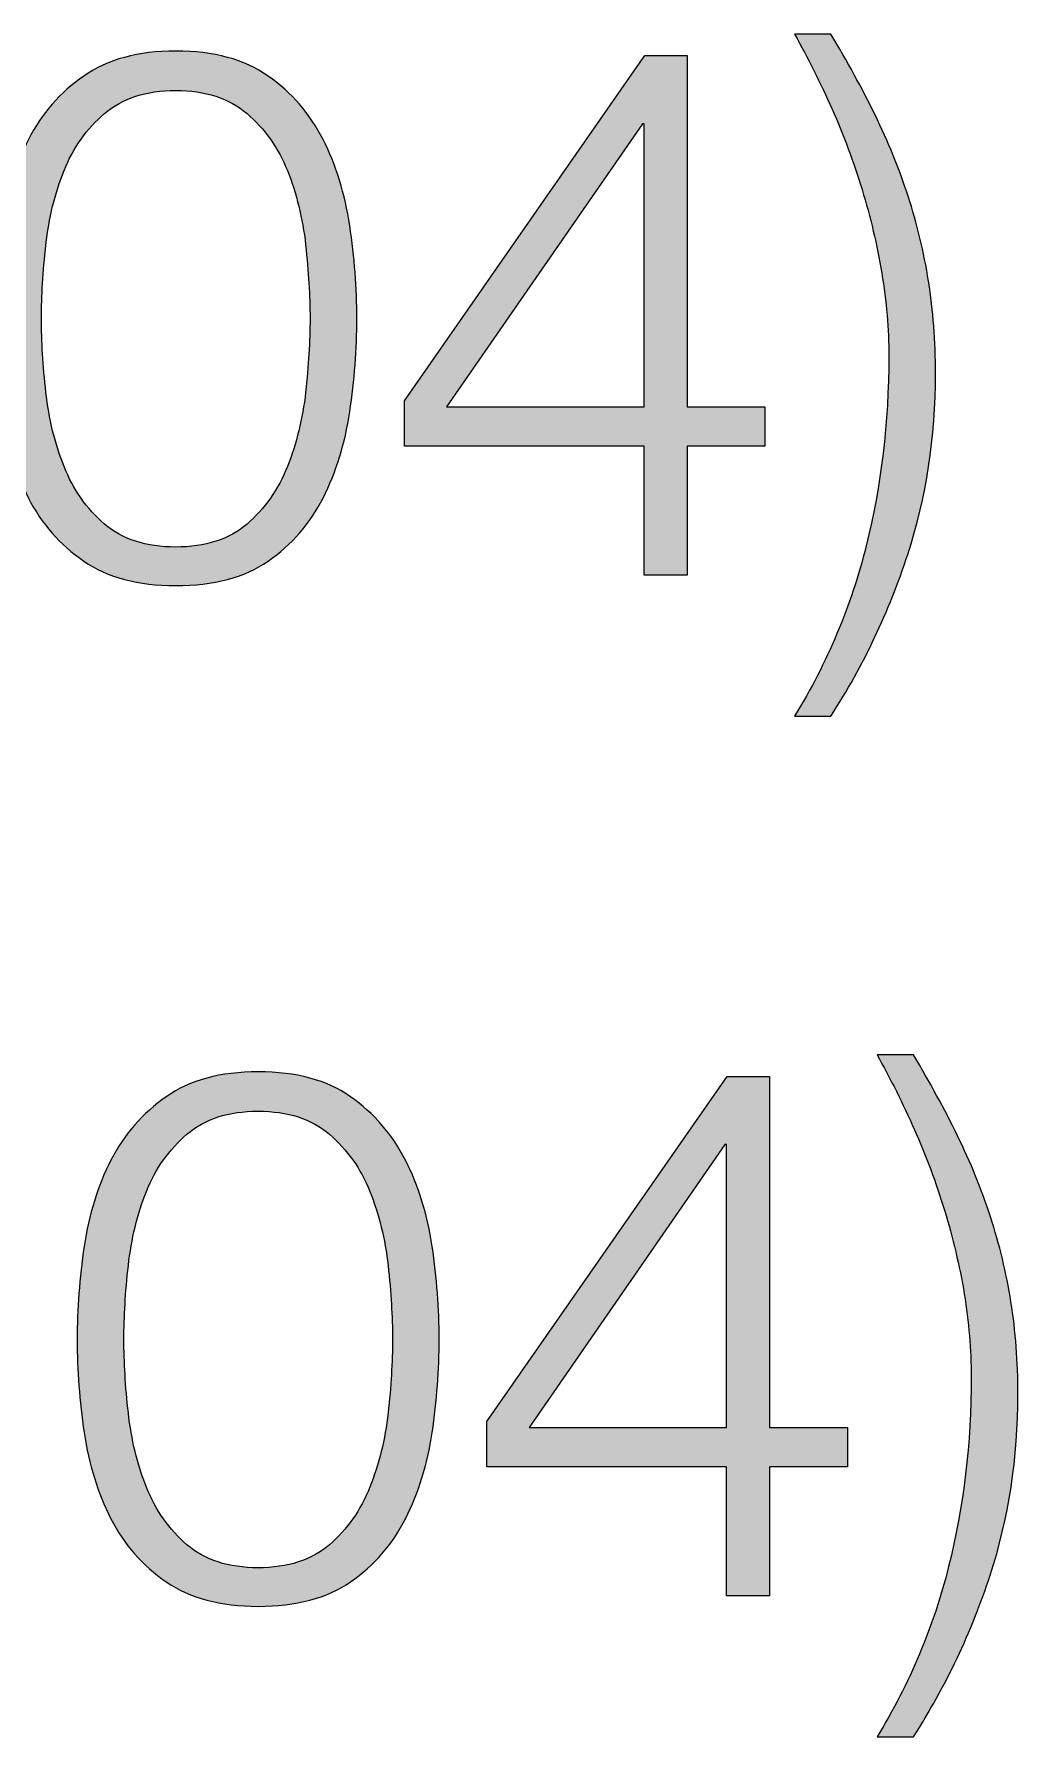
# Paper-space layout 'A1mask' of a CAD drawing. Extents: x 20 to 830, y 20 to 585.
# Drawn here: x 670.77 to 675.91, y 63.19 to 72.08 of the extents above; entities that cross this region are included whole.
import ezdxf
from ezdxf.enums import TextEntityAlignment as Align

# ---------------------------------------------------------------- set-up
doc = ezdxf.new("R2010")
doc.units = 0
doc.layers.get('0').update_dxf_attribs({"linetype": 'CONTINUOUS'})
doc.layers.get('Defpoints').update_dxf_attribs({"linetype": 'CONTINUOUS'})
doc.layers.add('JPP_Mask', color=7, linetype='CONTINUOUS')
doc.styles.add('JPP', font='arial.ttf')

# ---------------------------------------------------------------- blocks, each defined once
blk = doc.blocks.new('A1mask')
at = {"true_color": 0x004a91}
h = blk.add_hatch(color=154, dxfattribs=at)
edge = h.paths.add_edge_path()
edge.add_spline(control_points=[(660.4762, 55.311), (660.4762, 55.4791), (660.4638, 55.6396), (660.4397, 55.792)], knot_values=[2, 2, 2, 2, 3, 3, 3, 3], degree=3, periodic=0)
edge.add_spline(control_points=[(660.4397, 55.792), (660.4151, 55.9444), (660.3796, 56.0926), (660.3327, 56.236)], knot_values=[1, 1, 1, 1, 2, 2, 2, 2], degree=3, periodic=0)
edge.add_spline(control_points=[(660.3327, 56.236), (660.2863, 56.3794), (660.2286, 56.521), (660.1604, 56.6606)], knot_values=[0, 0, 0, 0, 1, 1, 1, 1], degree=3, periodic=0)
edge.add_spline(control_points=[(660.1604, 56.6606), (660.0918, 56.8002), (660.0151, 56.9413), (659.9294, 57.0833)], knot_values=[13, 13, 13, 13, 14, 14, 14, 14], degree=3, periodic=0)
edge.add_spline(control_points=[(659.9294, 57.0833), (659.9294, 57.0833), (659.7396, 57.0833), (659.7396, 57.0833), (659.8092, 56.9593), (659.8745, 56.8286), (659.9356, 56.6918)], knot_values=[11, 11, 11, 11, 12, 12, 12, 13, 13, 13, 13], degree=3, periodic=0)
edge.add_spline(control_points=[(659.9356, 56.6918), (659.9962, 56.5546), (660.0487, 56.4144), (660.0923, 56.271)], knot_values=[10, 10, 10, 10, 11, 11, 11, 11], degree=3, periodic=0)
edge.add_spline(control_points=[(660.0923, 56.271), (660.1363, 56.1276), (660.1708, 55.9818), (660.1954, 55.8346)], knot_values=[9, 9, 9, 9, 10, 10, 10, 10], degree=3, periodic=0)
edge.add_spline(control_points=[(660.1954, 55.8346), (660.2196, 55.6874), (660.2319, 55.5425), (660.2319, 55.4005)], knot_values=[8, 8, 8, 8, 9, 9, 9, 9], degree=3, periodic=0)
edge.add_spline(control_points=[(660.2319, 55.4005), (660.2319, 55.054), (660.1926, 54.7236), (660.114, 54.4098)], knot_values=[7, 7, 7, 7, 8, 8, 8, 8], degree=3, periodic=0)
edge.add_spline(control_points=[(660.114, 54.4098), (660.035, 54.0955), (659.91, 53.7987), (659.7396, 53.5199)], knot_values=[6, 6, 6, 6, 7, 7, 7, 7], degree=3, periodic=0)
edge.add_spline(control_points=[(659.7396, 53.5199), (659.7396, 53.5199), (659.9294, 53.5199), (659.9294, 53.5199), (660.1003, 53.7859), (660.2338, 54.0675), (660.3308, 54.3648), (660.4279, 54.6621), (660.4762, 54.9778), (660.4762, 55.311)], knot_values=[3, 3, 3, 3, 4, 4, 4, 5, 5, 5, 6, 6, 6, 6], degree=3, periodic=0)
h = blk.add_hatch(color=154, dxfattribs=at)
edge = h.paths.add_edge_path()
edge.add_spline(control_points=[(657.4519, 55.5979), (657.4519, 55.7555), (657.4396, 55.9174), (657.4149, 56.0826)], knot_values=[2, 2, 2, 2, 3, 3, 3, 3], degree=3, periodic=0)
edge.add_spline(control_points=[(657.4149, 56.0826), (657.3903, 56.2483), (657.3439, 56.3984), (657.2753, 56.5328)], knot_values=[1, 1, 1, 1, 2, 2, 2, 2], degree=3, periodic=0)
edge.add_spline(control_points=[(657.2753, 56.5328), (657.2071, 56.6672), (657.1115, 56.7775), (656.9884, 56.8641)], knot_values=[0, 0, 0, 0, 1, 1, 1, 1], degree=3, periodic=0)
edge.add_spline(control_points=[(656.9884, 56.8641), (656.8658, 56.9508), (656.7049, 56.9943), (656.5056, 56.9943)], knot_values=[15, 15, 15, 15, 16, 16, 16, 16], degree=3, periodic=0)
edge.add_spline(control_points=[(656.5056, 56.9943), (656.3092, 56.9943), (656.1492, 56.9508), (656.0252, 56.8641)], knot_values=[14, 14, 14, 14, 15, 15, 15, 15], degree=3, periodic=0)
edge.add_spline(control_points=[(656.0252, 56.8641), (655.9007, 56.7775), (655.8046, 56.6672), (655.7359, 56.5328), (655.6673, 56.3984), (655.6209, 56.2483), (655.5963, 56.0826)], knot_values=[12, 12, 12, 12, 13, 13, 13, 14, 14, 14, 14], degree=3, periodic=0)
edge.add_spline(control_points=[(655.5963, 56.0826), (655.5717, 55.9174), (655.5598, 55.7546), (655.5598, 55.5941)], knot_values=[11, 11, 11, 11, 12, 12, 12, 12], degree=3, periodic=0)
edge.add_spline(control_points=[(655.5598, 55.5941), (655.5598, 55.4365), (655.5717, 55.2751), (655.5963, 55.1094)], knot_values=[10, 10, 10, 10, 11, 11, 11, 11], degree=3, periodic=0)
edge.add_spline(control_points=[(655.5963, 55.1094), (655.6209, 54.9442), (655.6673, 54.7941), (655.7359, 54.6597), (655.8046, 54.5253), (655.9007, 54.4155), (656.0252, 54.3302)], knot_values=[8, 8, 8, 8, 9, 9, 9, 10, 10, 10, 10], degree=3, periodic=0)
edge.add_spline(control_points=[(656.0252, 54.3302), (656.1492, 54.2446), (656.3092, 54.202), (656.5056, 54.202)], knot_values=[7, 7, 7, 7, 8, 8, 8, 8], degree=3, periodic=0)
edge.add_spline(control_points=[(656.5056, 54.202), (656.7049, 54.202), (656.8658, 54.2446), (656.9884, 54.3302)], knot_values=[6, 6, 6, 6, 7, 7, 7, 7], degree=3, periodic=0)
edge.add_spline(control_points=[(656.9884, 54.3302), (657.1115, 54.4155), (657.2071, 54.5253), (657.2753, 54.6597)], knot_values=[5, 5, 5, 5, 6, 6, 6, 6], degree=3, periodic=0)
edge.add_spline(control_points=[(657.2753, 54.6597), (657.3439, 54.7941), (657.3903, 54.9442), (657.4149, 55.1094)], knot_values=[4, 4, 4, 4, 5, 5, 5, 5], degree=3, periodic=0)
edge.add_spline(control_points=[(657.4149, 55.1094), (657.4396, 55.2751), (657.4519, 55.4379), (657.4519, 55.5979)], knot_values=[3, 3, 3, 3, 4, 4, 4, 4], degree=3, periodic=0)
edge = h.paths.add_edge_path(flags=16)
edge.add_spline(control_points=[(655.8041, 55.5979), (655.8041, 55.7144), (655.8117, 55.8426), (655.8273, 55.9818)], knot_values=[2, 2, 2, 2, 3, 3, 3, 3], degree=3, periodic=0)
edge.add_spline(control_points=[(655.8273, 55.9818), (655.8429, 56.1214), (655.8742, 56.2507), (655.922, 56.37)], knot_values=[1, 1, 1, 1, 2, 2, 2, 2], degree=3, periodic=0)
edge.add_spline(control_points=[(655.922, 56.37), (655.9698, 56.4888), (656.0403, 56.5882), (656.1336, 56.6682)], knot_values=[0, 0, 0, 0, 1, 1, 1, 1], degree=3, periodic=0)
edge.add_spline(control_points=[(656.1336, 56.6682), (656.2268, 56.7486), (656.3508, 56.7884), (656.5056, 56.7884)], knot_values=[15, 15, 15, 15, 16, 16, 16, 16], degree=3, periodic=0)
edge.add_spline(control_points=[(656.5056, 56.7884), (656.6609, 56.7884), (656.7849, 56.7486), (656.8782, 56.6682)], knot_values=[14, 14, 14, 14, 15, 15, 15, 15], degree=3, periodic=0)
edge.add_spline(control_points=[(656.8782, 56.6682), (656.9709, 56.5882), (657.0415, 56.4888), (657.0893, 56.37)], knot_values=[13, 13, 13, 13, 14, 14, 14, 14], degree=3, periodic=0)
edge.add_spline(control_points=[(657.0893, 56.37), (657.1371, 56.2507), (657.1688, 56.1214), (657.1844, 55.9818)], knot_values=[12, 12, 12, 12, 13, 13, 13, 13], degree=3, periodic=0)
edge.add_spline(control_points=[(657.1844, 55.9818), (657.2, 55.8426), (657.2076, 55.7144), (657.2076, 55.5979)], knot_values=[11, 11, 11, 11, 12, 12, 12, 12], degree=3, periodic=0)
edge.add_spline(control_points=[(657.2076, 55.5979), (657.2076, 55.4791), (657.2, 55.3503), (657.1844, 55.2121), (657.1688, 55.0739), (657.1371, 54.9447), (657.0893, 54.8244), (657.0415, 54.7042), (656.9709, 54.6039), (656.8782, 54.5239)], knot_values=[8, 8, 8, 8, 9, 9, 9, 10, 10, 10, 11, 11, 11, 11], degree=3, periodic=0)
edge.add_spline(control_points=[(656.8782, 54.5239), (656.7849, 54.4439), (656.6609, 54.4036), (656.5056, 54.4036)], knot_values=[7, 7, 7, 7, 8, 8, 8, 8], degree=3, periodic=0)
edge.add_spline(control_points=[(656.5056, 54.4036), (656.3508, 54.4036), (656.2268, 54.4439), (656.1336, 54.5239), (656.0403, 54.6039), (655.9698, 54.7042), (655.922, 54.8244), (655.8742, 54.9447), (655.8429, 55.0739), (655.8273, 55.2121), (655.8117, 55.3503), (655.8041, 55.4791), (655.8041, 55.5979)], knot_values=[3, 3, 3, 3, 4, 4, 4, 5, 5, 5, 6, 6, 6, 7, 7, 7, 7], degree=3, periodic=0)
h = blk.add_hatch(color=154, dxfattribs=at)
h.paths.add_polyline_path([(659.5848, 55.1369), (659.1777, 55.1369), (659.1777, 56.9706), (658.9567, 56.9706), (657.7004, 55.1676), (657.7004, 54.9309), (658.9529, 54.9309), (658.9529, 54.2564), (659.1777, 54.2564), (659.1777, 54.9309), (659.5848, 54.9309)])
h.paths.add_polyline_path([(658.9529, 55.1369), (657.9214, 55.1369), (658.9448, 56.6142), (658.9529, 56.6142)], flags=16)
h = blk.add_hatch(color=154, dxfattribs=at)
edge = h.paths.add_edge_path()
edge.add_spline(control_points=[(660.9069, 49.9791), (660.9069, 50.1472), (660.8946, 50.3076), (660.8705, 50.4601)], knot_values=[2, 2, 2, 2, 3, 3, 3, 3], degree=3, periodic=0)
edge.add_spline(control_points=[(660.8705, 50.4601), (660.8458, 50.6125), (660.8103, 50.7607), (660.7635, 50.9041)], knot_values=[1, 1, 1, 1, 2, 2, 2, 2], degree=3, periodic=0)
edge.add_spline(control_points=[(660.7635, 50.9041), (660.7171, 51.0475), (660.6593, 51.189), (660.5912, 51.3287)], knot_values=[0, 0, 0, 0, 1, 1, 1, 1], degree=3, periodic=0)
edge.add_spline(control_points=[(660.5912, 51.3287), (660.5225, 51.4683), (660.4459, 51.6094), (660.3602, 51.7514)], knot_values=[13, 13, 13, 13, 14, 14, 14, 14], degree=3, periodic=0)
edge.add_spline(control_points=[(660.3602, 51.7514), (660.3602, 51.7514), (660.1704, 51.7514), (660.1704, 51.7514), (660.2399, 51.6274), (660.3053, 51.4967), (660.3663, 51.3599)], knot_values=[11, 11, 11, 11, 12, 12, 12, 13, 13, 13, 13], degree=3, periodic=0)
edge.add_spline(control_points=[(660.3663, 51.3599), (660.4269, 51.2227), (660.4795, 51.0825), (660.523, 50.9391)], knot_values=[10, 10, 10, 10, 11, 11, 11, 11], degree=3, periodic=0)
edge.add_spline(control_points=[(660.523, 50.9391), (660.567, 50.7957), (660.6016, 50.6499), (660.6262, 50.5027)], knot_values=[9, 9, 9, 9, 10, 10, 10, 10], degree=3, periodic=0)
edge.add_spline(control_points=[(660.6262, 50.5027), (660.6503, 50.3555), (660.6627, 50.2106), (660.6627, 50.0686)], knot_values=[8, 8, 8, 8, 9, 9, 9, 9], degree=3, periodic=0)
edge.add_spline(control_points=[(660.6627, 50.0686), (660.6627, 49.7221), (660.6234, 49.3917), (660.5448, 49.0779)], knot_values=[7, 7, 7, 7, 8, 8, 8, 8], degree=3, periodic=0)
edge.add_spline(control_points=[(660.5448, 49.0779), (660.4657, 48.7636), (660.3408, 48.4668), (660.1704, 48.1879)], knot_values=[6, 6, 6, 6, 7, 7, 7, 7], degree=3, periodic=0)
edge.add_spline(control_points=[(660.1704, 48.1879), (660.1704, 48.1879), (660.3602, 48.1879), (660.3602, 48.1879), (660.5311, 48.454), (660.6645, 48.7356), (660.7616, 49.0329), (660.8586, 49.3302), (660.9069, 49.6459), (660.9069, 49.9791)], knot_values=[3, 3, 3, 3, 4, 4, 4, 5, 5, 5, 6, 6, 6, 6], degree=3, periodic=0)
h = blk.add_hatch(color=154, dxfattribs=at)
edge = h.paths.add_edge_path()
edge.add_spline(control_points=[(657.4192, 51.5322), (657.2966, 51.6189), (657.1357, 51.6624), (656.9364, 51.6624)], knot_values=[15, 15, 15, 15, 16, 16, 16, 16], degree=3, periodic=0)
edge.add_spline(control_points=[(656.9364, 51.6624), (656.7399, 51.6624), (656.5799, 51.6189), (656.4559, 51.5322)], knot_values=[14, 14, 14, 14, 15, 15, 15, 15], degree=3, periodic=0)
edge.add_spline(control_points=[(656.4559, 51.5322), (656.3314, 51.4456), (656.2353, 51.3353), (656.1667, 51.2009), (656.0981, 51.0664), (656.0517, 50.9164), (656.0271, 50.7507)], knot_values=[12, 12, 12, 12, 13, 13, 13, 14, 14, 14, 14], degree=3, periodic=0)
edge.add_spline(control_points=[(656.0271, 50.7507), (656.0024, 50.5855), (655.9906, 50.4227), (655.9906, 50.2622)], knot_values=[11, 11, 11, 11, 12, 12, 12, 12], degree=3, periodic=0)
edge.add_spline(control_points=[(655.9906, 50.2622), (655.9906, 50.1046), (656.0024, 49.9432), (656.0271, 49.7775)], knot_values=[10, 10, 10, 10, 11, 11, 11, 11], degree=3, periodic=0)
edge.add_spline(control_points=[(656.0271, 49.7775), (656.0517, 49.6123), (656.0981, 49.4622), (656.1667, 49.3278), (656.2353, 49.1934), (656.3314, 49.0835), (656.4559, 48.9983)], knot_values=[8, 8, 8, 8, 9, 9, 9, 10, 10, 10, 10], degree=3, periodic=0)
edge.add_spline(control_points=[(656.4559, 48.9983), (656.5799, 48.9127), (656.7399, 48.8701), (656.9364, 48.8701)], knot_values=[7, 7, 7, 7, 8, 8, 8, 8], degree=3, periodic=0)
edge.add_spline(control_points=[(656.9364, 48.8701), (657.1357, 48.8701), (657.2966, 48.9127), (657.4192, 48.9983)], knot_values=[6, 6, 6, 6, 7, 7, 7, 7], degree=3, periodic=0)
edge.add_spline(control_points=[(657.4192, 48.9983), (657.5423, 49.0835), (657.6379, 49.1934), (657.7061, 49.3278)], knot_values=[5, 5, 5, 5, 6, 6, 6, 6], degree=3, periodic=0)
edge.add_spline(control_points=[(657.7061, 49.3278), (657.7747, 49.4622), (657.8211, 49.6123), (657.8457, 49.7775)], knot_values=[4, 4, 4, 4, 5, 5, 5, 5], degree=3, periodic=0)
edge.add_spline(control_points=[(657.8457, 49.7775), (657.8703, 49.9432), (657.8826, 50.106), (657.8826, 50.266)], knot_values=[3, 3, 3, 3, 4, 4, 4, 4], degree=3, periodic=0)
edge.add_spline(control_points=[(657.8826, 50.266), (657.8826, 50.4236), (657.8703, 50.5855), (657.8457, 50.7507)], knot_values=[2, 2, 2, 2, 3, 3, 3, 3], degree=3, periodic=0)
edge.add_spline(control_points=[(657.8457, 50.7507), (657.8211, 50.9164), (657.7747, 51.0664), (657.7061, 51.2009)], knot_values=[1, 1, 1, 1, 2, 2, 2, 2], degree=3, periodic=0)
edge.add_spline(control_points=[(657.7061, 51.2009), (657.6379, 51.3353), (657.5423, 51.4456), (657.4192, 51.5322)], knot_values=[0, 0, 0, 0, 1, 1, 1, 1], degree=3, periodic=0)
edge = h.paths.add_edge_path(flags=16)
edge.add_spline(control_points=[(656.9364, 51.4565), (657.0916, 51.4565), (657.2157, 51.4167), (657.3089, 51.3363)], knot_values=[14, 14, 14, 14, 15, 15, 15, 15], degree=3, periodic=0)
edge.add_spline(control_points=[(657.3089, 51.3363), (657.4017, 51.2563), (657.4722, 51.1569), (657.52, 51.038)], knot_values=[13, 13, 13, 13, 14, 14, 14, 14], degree=3, periodic=0)
edge.add_spline(control_points=[(657.52, 51.038), (657.5678, 50.9188), (657.5996, 50.7895), (657.6152, 50.6499)], knot_values=[12, 12, 12, 12, 13, 13, 13, 13], degree=3, periodic=0)
edge.add_spline(control_points=[(657.6152, 50.6499), (657.6308, 50.5107), (657.6384, 50.3824), (657.6384, 50.266)], knot_values=[11, 11, 11, 11, 12, 12, 12, 12], degree=3, periodic=0)
edge.add_spline(control_points=[(657.6384, 50.266), (657.6384, 50.1472), (657.6308, 50.0184), (657.6152, 49.8802), (657.5996, 49.742), (657.5678, 49.6128), (657.52, 49.4925), (657.4722, 49.3723), (657.4017, 49.2719), (657.3089, 49.1919)], knot_values=[8, 8, 8, 8, 9, 9, 9, 10, 10, 10, 11, 11, 11, 11], degree=3, periodic=0)
edge.add_spline(control_points=[(657.3089, 49.1919), (657.2157, 49.1119), (657.0916, 49.0717), (656.9364, 49.0717)], knot_values=[7, 7, 7, 7, 8, 8, 8, 8], degree=3, periodic=0)
edge.add_spline(control_points=[(656.9364, 49.0717), (656.7816, 49.0717), (656.6576, 49.1119), (656.5643, 49.1919), (656.4711, 49.2719), (656.4005, 49.3723), (656.3527, 49.4925), (656.3049, 49.6128), (656.2737, 49.742), (656.2581, 49.8802), (656.2424, 50.0184), (656.2349, 50.1472), (656.2349, 50.266)], knot_values=[3, 3, 3, 3, 4, 4, 4, 5, 5, 5, 6, 6, 6, 7, 7, 7, 7], degree=3, periodic=0)
edge.add_spline(control_points=[(656.2349, 50.266), (656.2349, 50.3824), (656.2424, 50.5107), (656.2581, 50.6499)], knot_values=[2, 2, 2, 2, 3, 3, 3, 3], degree=3, periodic=0)
edge.add_spline(control_points=[(656.2581, 50.6499), (656.2737, 50.7895), (656.3049, 50.9188), (656.3527, 51.038)], knot_values=[1, 1, 1, 1, 2, 2, 2, 2], degree=3, periodic=0)
edge.add_spline(control_points=[(656.3527, 51.038), (656.4005, 51.1569), (656.4711, 51.2563), (656.5643, 51.3363)], knot_values=[0, 0, 0, 0, 1, 1, 1, 1], degree=3, periodic=0)
edge.add_spline(control_points=[(656.5643, 51.3363), (656.6576, 51.4167), (656.7816, 51.4565), (656.9364, 51.4565)], knot_values=[15, 15, 15, 15, 16, 16, 16, 16], degree=3, periodic=0)
h = blk.add_hatch(color=154, dxfattribs=at)
h.paths.add_polyline_path([(659.6085, 49.599), (660.0156, 49.599), (660.0156, 49.8049), (659.6085, 49.8049), (659.6085, 51.6387), (659.3874, 51.6387), (658.1311, 49.8357), (658.1311, 49.599), (659.3836, 49.599), (659.3836, 48.9245), (659.6085, 48.9245)])
h.paths.add_polyline_path([(659.3836, 49.8049), (658.3522, 49.8049), (659.3756, 51.2823), (659.3836, 51.2823)], flags=16)
at = {"layer": 'Defpoints', "color": 154, "true_color": 0x004a91}
for points in [[(658.9567, 56.9706), (659.1777, 56.9706), (659.1777, 55.1369), (659.5848, 55.1369), (659.5848, 54.9309), (659.1777, 54.9309), (659.1777, 54.2564), (658.9529, 54.2564), (658.9529, 54.9309), (657.7004, 54.9309), (657.7004, 55.1676), (658.9567, 56.9706)], [(658.9529, 56.6142), (658.9448, 56.6142), (657.9214, 55.1369), (658.9529, 55.1369), (658.9529, 56.6142)], [(659.3874, 51.6387), (659.6085, 51.6387), (659.6085, 49.8049), (660.0156, 49.8049), (660.0156, 49.599), (659.6085, 49.599), (659.6085, 48.9245), (659.3836, 48.9245), (659.3836, 49.599), (658.1311, 49.599), (658.1311, 49.8357), (659.3874, 51.6387)], [(659.3836, 51.2823), (659.3756, 51.2823), (658.3522, 49.8049), (659.3836, 49.8049), (659.3836, 51.2823)]]:
    blk.add_lwpolyline(points, dxfattribs=at)
for points, knots in [([(660.1604, 56.6606), (660.2286, 56.521), (660.2863, 56.3794), (660.3327, 56.236), (660.3796, 56.0926), (660.4151, 55.9444), (660.4397, 55.792), (660.4638, 55.6396), (660.4762, 55.4791), (660.4762, 55.311), (660.4762, 54.9778), (660.4279, 54.6621), (660.3308, 54.3648), (660.2338, 54.0675), (660.1003, 53.7859), (659.9294, 53.5199), (659.9294, 53.5199), (659.7396, 53.5199), (659.7396, 53.5199), (659.91, 53.7987), (660.035, 54.0955), (660.114, 54.4098), (660.1926, 54.7236), (660.2319, 55.054), (660.2319, 55.4005), (660.2319, 55.5425), (660.2196, 55.6874), (660.1954, 55.8346), (660.1708, 55.9818), (660.1363, 56.1276), (660.0923, 56.271), (660.0487, 56.4144), (659.9962, 56.5546), (659.9356, 56.6918), (659.8745, 56.8286), (659.8092, 56.9593), (659.7396, 57.0833), (659.7396, 57.0833), (659.9294, 57.0833), (659.9294, 57.0833), (660.0151, 56.9413), (660.0918, 56.8002), (660.1604, 56.6606)], [0, 0, 0, 0, 1, 1, 1, 2, 2, 2, 3, 3, 3, 4, 4, 4, 5, 5, 5, 6, 6, 6, 7, 7, 7, 8, 8, 8, 9, 9, 9, 10, 10, 10, 11, 11, 11, 12, 12, 12, 13, 13, 13, 14, 14, 14, 14]), ([(656.9884, 56.8641), (657.1115, 56.7775), (657.2071, 56.6672), (657.2753, 56.5328), (657.3439, 56.3984), (657.3903, 56.2483), (657.4149, 56.0826), (657.4396, 55.9174), (657.4519, 55.7555), (657.4519, 55.5979), (657.4519, 55.4379), (657.4396, 55.2751), (657.4149, 55.1094), (657.3903, 54.9442), (657.3439, 54.7941), (657.2753, 54.6597), (657.2071, 54.5253), (657.1115, 54.4155), (656.9884, 54.3302), (656.8658, 54.2446), (656.7049, 54.202), (656.5056, 54.202), (656.3092, 54.202), (656.1492, 54.2446), (656.0252, 54.3302), (655.9007, 54.4155), (655.8046, 54.5253), (655.7359, 54.6597), (655.6673, 54.7941), (655.6209, 54.9442), (655.5963, 55.1094), (655.5717, 55.2751), (655.5598, 55.4365), (655.5598, 55.5941), (655.5598, 55.7546), (655.5717, 55.9174), (655.5963, 56.0826), (655.6209, 56.2483), (655.6673, 56.3984), (655.7359, 56.5328), (655.8046, 56.6672), (655.9007, 56.7775), (656.0252, 56.8641), (656.1492, 56.9508), (656.3092, 56.9943), (656.5056, 56.9943), (656.7049, 56.9943), (656.8658, 56.9508), (656.9884, 56.8641)], [0, 0, 0, 0, 1, 1, 1, 2, 2, 2, 3, 3, 3, 4, 4, 4, 5, 5, 5, 6, 6, 6, 7, 7, 7, 8, 8, 8, 9, 9, 9, 10, 10, 10, 11, 11, 11, 12, 12, 12, 13, 13, 13, 14, 14, 14, 15, 15, 15, 16, 16, 16, 16]), ([(656.1336, 56.6682), (656.0403, 56.5882), (655.9698, 56.4888), (655.922, 56.37), (655.8742, 56.2507), (655.8429, 56.1214), (655.8273, 55.9818), (655.8117, 55.8426), (655.8041, 55.7144), (655.8041, 55.5979), (655.8041, 55.4791), (655.8117, 55.3503), (655.8273, 55.2121), (655.8429, 55.0739), (655.8742, 54.9447), (655.922, 54.8244), (655.9698, 54.7042), (656.0403, 54.6039), (656.1336, 54.5239), (656.2268, 54.4439), (656.3508, 54.4036), (656.5056, 54.4036), (656.6609, 54.4036), (656.7849, 54.4439), (656.8782, 54.5239), (656.9709, 54.6039), (657.0415, 54.7042), (657.0893, 54.8244), (657.1371, 54.9447), (657.1688, 55.0739), (657.1844, 55.2121), (657.2, 55.3503), (657.2076, 55.4791), (657.2076, 55.5979), (657.2076, 55.7144), (657.2, 55.8426), (657.1844, 55.9818), (657.1688, 56.1214), (657.1371, 56.2507), (657.0893, 56.37), (657.0415, 56.4888), (656.9709, 56.5882), (656.8782, 56.6682), (656.7849, 56.7486), (656.6609, 56.7884), (656.5056, 56.7884), (656.3508, 56.7884), (656.2268, 56.7486), (656.1336, 56.6682)], [0, 0, 0, 0, 1, 1, 1, 2, 2, 2, 3, 3, 3, 4, 4, 4, 5, 5, 5, 6, 6, 6, 7, 7, 7, 8, 8, 8, 9, 9, 9, 10, 10, 10, 11, 11, 11, 12, 12, 12, 13, 13, 13, 14, 14, 14, 15, 15, 15, 16, 16, 16, 16]), ([(660.5912, 51.3287), (660.6593, 51.189), (660.7171, 51.0475), (660.7635, 50.9041), (660.8103, 50.7607), (660.8458, 50.6125), (660.8705, 50.4601), (660.8946, 50.3076), (660.9069, 50.1472), (660.9069, 49.9791), (660.9069, 49.6459), (660.8586, 49.3302), (660.7616, 49.0329), (660.6645, 48.7356), (660.5311, 48.454), (660.3602, 48.1879), (660.3602, 48.1879), (660.1704, 48.1879), (660.1704, 48.1879), (660.3408, 48.4668), (660.4657, 48.7636), (660.5448, 49.0779), (660.6234, 49.3917), (660.6627, 49.7221), (660.6627, 50.0686), (660.6627, 50.2106), (660.6503, 50.3555), (660.6262, 50.5027), (660.6016, 50.6499), (660.567, 50.7957), (660.523, 50.9391), (660.4795, 51.0825), (660.4269, 51.2227), (660.3663, 51.3599), (660.3053, 51.4967), (660.2399, 51.6274), (660.1704, 51.7514), (660.1704, 51.7514), (660.3602, 51.7514), (660.3602, 51.7514), (660.4459, 51.6094), (660.5225, 51.4683), (660.5912, 51.3287)], [0, 0, 0, 0, 1, 1, 1, 2, 2, 2, 3, 3, 3, 4, 4, 4, 5, 5, 5, 6, 6, 6, 7, 7, 7, 8, 8, 8, 9, 9, 9, 10, 10, 10, 11, 11, 11, 12, 12, 12, 13, 13, 13, 14, 14, 14, 14]), ([(657.4192, 51.5322), (657.5423, 51.4456), (657.6379, 51.3353), (657.7061, 51.2009), (657.7747, 51.0664), (657.8211, 50.9164), (657.8457, 50.7507), (657.8703, 50.5855), (657.8826, 50.4236), (657.8826, 50.266), (657.8826, 50.106), (657.8703, 49.9432), (657.8457, 49.7775), (657.8211, 49.6123), (657.7747, 49.4622), (657.7061, 49.3278), (657.6379, 49.1934), (657.5423, 49.0835), (657.4192, 48.9983), (657.2966, 48.9127), (657.1357, 48.8701), (656.9364, 48.8701), (656.7399, 48.8701), (656.5799, 48.9127), (656.4559, 48.9983), (656.3314, 49.0835), (656.2353, 49.1934), (656.1667, 49.3278), (656.0981, 49.4622), (656.0517, 49.6123), (656.0271, 49.7775), (656.0024, 49.9432), (655.9906, 50.1046), (655.9906, 50.2622), (655.9906, 50.4227), (656.0024, 50.5855), (656.0271, 50.7507), (656.0517, 50.9164), (656.0981, 51.0664), (656.1667, 51.2009), (656.2353, 51.3353), (656.3314, 51.4456), (656.4559, 51.5322), (656.5799, 51.6189), (656.7399, 51.6624), (656.9364, 51.6624), (657.1357, 51.6624), (657.2966, 51.6189), (657.4192, 51.5322)], [0, 0, 0, 0, 1, 1, 1, 2, 2, 2, 3, 3, 3, 4, 4, 4, 5, 5, 5, 6, 6, 6, 7, 7, 7, 8, 8, 8, 9, 9, 9, 10, 10, 10, 11, 11, 11, 12, 12, 12, 13, 13, 13, 14, 14, 14, 15, 15, 15, 16, 16, 16, 16]), ([(656.5643, 51.3363), (656.4711, 51.2563), (656.4005, 51.1569), (656.3527, 51.038), (656.3049, 50.9188), (656.2737, 50.7895), (656.2581, 50.6499), (656.2424, 50.5107), (656.2349, 50.3824), (656.2349, 50.266), (656.2349, 50.1472), (656.2424, 50.0184), (656.2581, 49.8802), (656.2737, 49.742), (656.3049, 49.6128), (656.3527, 49.4925), (656.4005, 49.3723), (656.4711, 49.2719), (656.5643, 49.1919), (656.6576, 49.1119), (656.7816, 49.0717), (656.9364, 49.0717), (657.0916, 49.0717), (657.2157, 49.1119), (657.3089, 49.1919), (657.4017, 49.2719), (657.4722, 49.3723), (657.52, 49.4925), (657.5678, 49.6128), (657.5996, 49.742), (657.6152, 49.8802), (657.6308, 50.0184), (657.6384, 50.1472), (657.6384, 50.266), (657.6384, 50.3824), (657.6308, 50.5107), (657.6152, 50.6499), (657.5996, 50.7895), (657.5678, 50.9188), (657.52, 51.038), (657.4722, 51.1569), (657.4017, 51.2563), (657.3089, 51.3363), (657.2157, 51.4167), (657.0916, 51.4565), (656.9364, 51.4565), (656.7816, 51.4565), (656.6576, 51.4167), (656.5643, 51.3363)], [0, 0, 0, 0, 1, 1, 1, 2, 2, 2, 3, 3, 3, 4, 4, 4, 5, 5, 5, 6, 6, 6, 7, 7, 7, 8, 8, 8, 9, 9, 9, 10, 10, 10, 11, 11, 11, 12, 12, 12, 13, 13, 13, 14, 14, 14, 15, 15, 15, 16, 16, 16, 16])]:
    blk.add_open_spline(points, degree=3, knots=knots, dxfattribs=at)
at = {"color": 7, "style": 'JPP'}
for tag, p in [('Client', (748, 120)), ('Project1', (748, 95)), ('Project2', (748, 87.5)), ('Project3', (748, 80)), ('Title1', (748, 62.5)), ('Title2', (748, 55)), ('Title3', (748, 47.5)), ('Status', (640, 12.5))]:
    blk.add_attdef(tag, text='', height=3.5, dxfattribs=at).set_placement(p, align=Align.MIDDLE_LEFT)
at = {"color": 2, "style": 'JPP'}
for tag, p in [('Scale', (667.5, 30)), ('Checked', (757.5, 30)), ('Drawn', (712.5, 30)), ('Date', (802.5, 30))]:
    blk.add_attdef(tag, text='', height=2, dxfattribs=at).set_placement(p, align=Align.MIDDLE_CENTER)
at = {"color": 6, "style": 'JPP'}
for tag, p in [('Ref', (730, 12.5)), ('DrgNo.', (772, 12.5))]:
    blk.add_attdef(tag, text='', height=4, dxfattribs=at).set_placement(p, align=Align.MIDDLE_LEFT)
blk.add_attdef('Rev', text='', height=4, dxfattribs=at).set_placement((806.2747, 12.5), align=Align.MIDDLE_CENTER)

psp = doc.layouts.new('A1mask')

# ---------------------------------------------------------------- block references
at = {"layer": 'JPP_Mask'}
psp.add_blockref('A1mask', (15, 15), dxfattribs=at)

doc.saveas('drawing.dxf')
